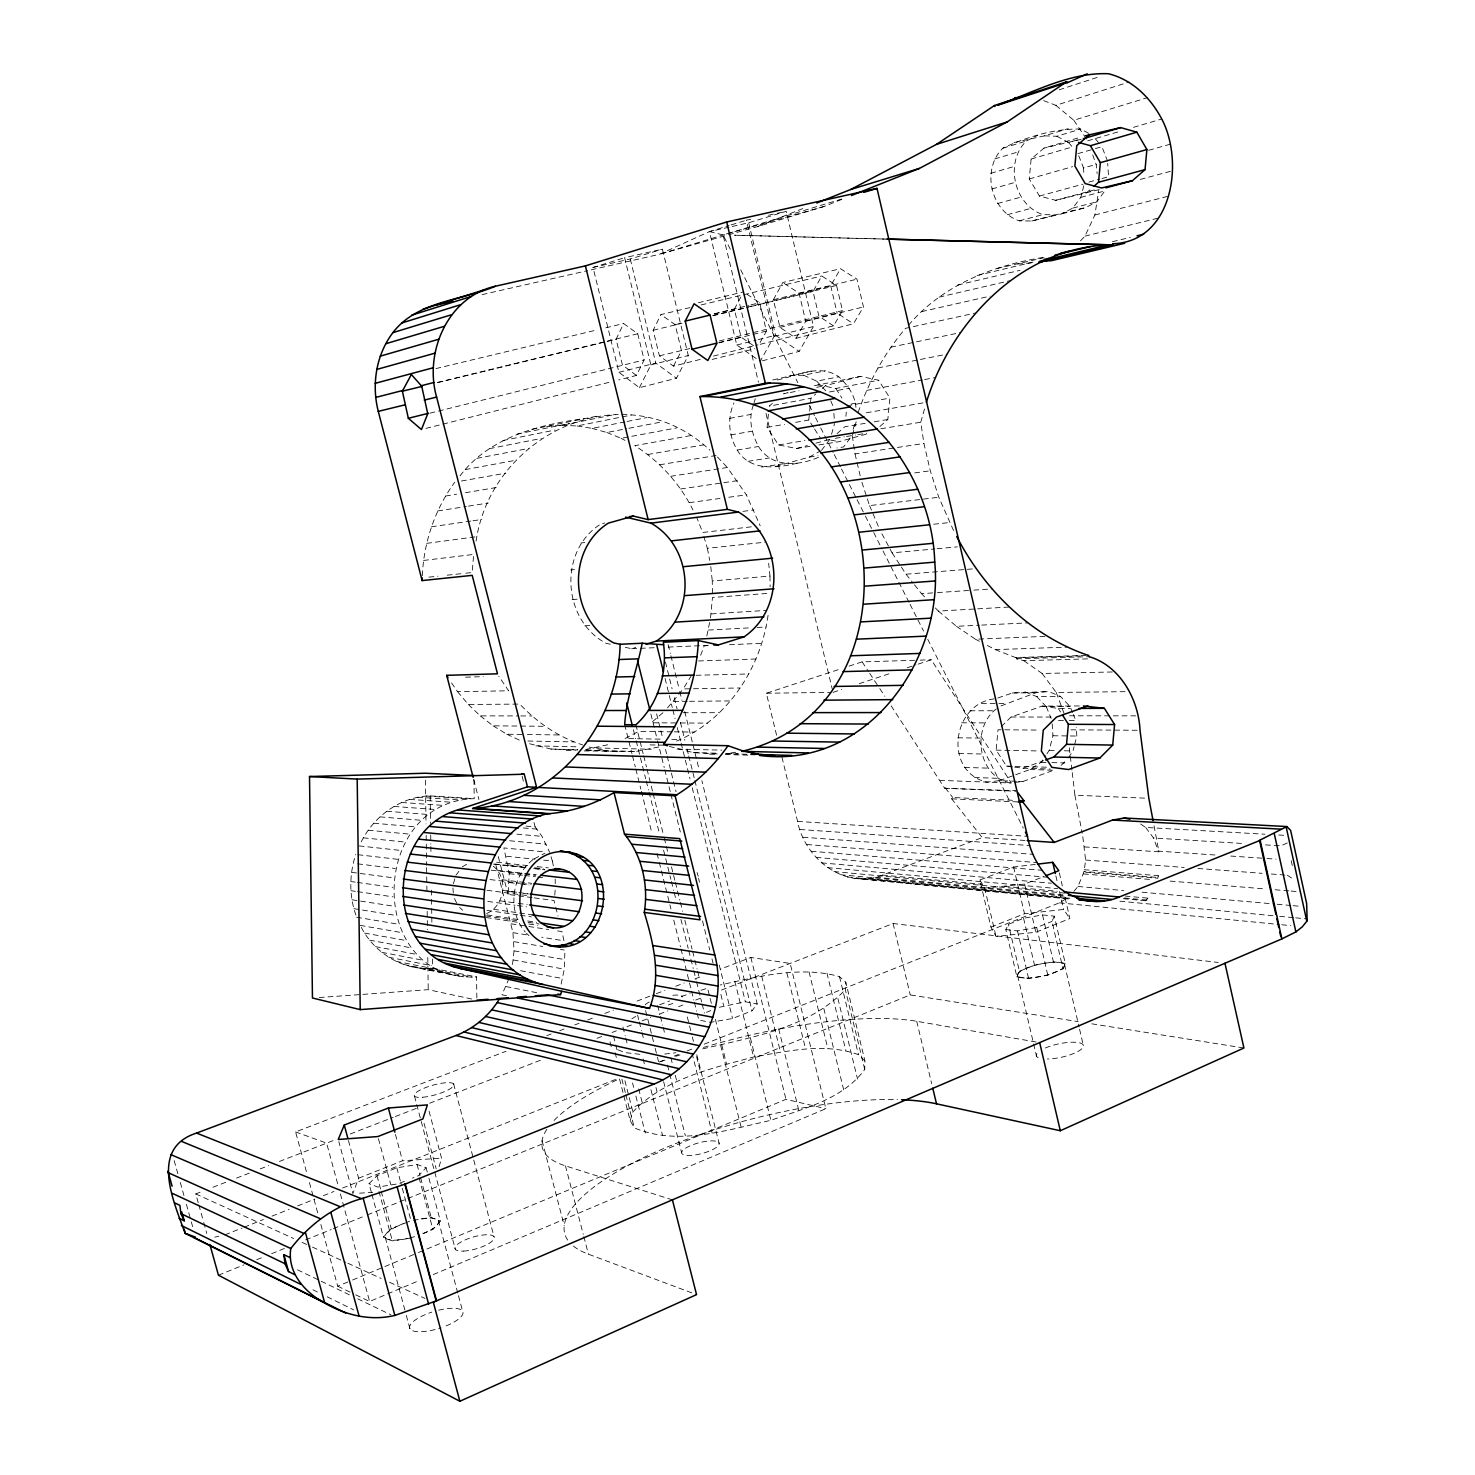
<?xml version="1.0" encoding="UTF-8"?>
<svg xmlns="http://www.w3.org/2000/svg" width="1475" height="1475" viewBox="0 0 1475 1475"><rect width="100%" height="100%" fill="white"/><g stroke="black" fill="none" stroke-linecap="round" stroke-linejoin="round"><path stroke-width="0.75" stroke-dasharray="5 3.75" d="M1073.929 891.342L1077.985 886.475L1084.107 871.485L1085.618 860.036L1082.65 835.532M1084.107 869.715L1158.244 875.671L1158.225 877.496L1084.107 871.485M619.537 1079.055L630.175 1120.687L634.342 1127.877C677.67 1146.352 727.138 1129.979 770.89 1120.318C803.857 1108.389 843.11 1099.244 864.737 1069.393L864.977 1061.097L845.802 982.203L839.478 976.597C800.298 965.627 758.814 976.45 720.15 985.005M864.737 1069.393L845.341 989.67L845.802 982.203M710.508 617.951L712.48 597.486L770.208 593.208M532.162 897.611L508.082 894.422L509.225 873.679L503.878 847.904L542.837 851.739M512.507 964.521L514.056 950.84L512.95 932.642L495.582 863.889M554.747 895.141L555.319 888.245M561.127 984.083L564.28 969.149L564.925 950.158L560.482 949.421M355.917 915.09C348.985 895.638 349.28 873.956 355.77 854.449M476.849 998.003L476.573 976.911C365.911 982.387 368.068 801.497 474.212 798.676L473.973 779.703M422.292 575.674C423.804 542.247 434.941 509.244 454.761 482.196M1099.262 189.611L1055.639 200.323L1039.451 196.064L1029.255 178.954L1031.136 159.042L1043.968 148.108L1081.046 137.064M1012.643 766.889L1006.485 766.078L996.123 750.111L998.022 729.738L1038.75 730.088M845.894 416.3L846.3 412.115M879.893 426.496L887.821 419.508L889.904 398.084L878.621 380.237L860.46 376.383L813.647 385.878M813.426 427.252L808.779 420.043L810.937 398.25L815.822 394.028M810.015 446.335L796.703 448.474L778.505 444.952L767.074 427.4L768.77 410.4M1158.244 875.671L1157.857 878.252L1083.719 872.204M1080.493 240.849L1084.973 236.129L1094.856 215L1098.746 190.533M676.546 741.114C727.415 719.837 760.953 668.064 768.198 614.411M706.838 635.965L710.157 619.961M476.075 541.122C491.876 432.986 626.064 371.239 709.918 450.188M1087.554 658.883L1023.834 660.689L1016.57 658.827L1016.754 657.85L1080.345 655.951M1068.361 757.8L1072.989 750.941L1074.095 746.682M1074.63 744.562L1076.824 736.043L1076.234 727.157M1046.844 753.872L1049.149 750.48L1052.947 735.767L1052.081 722.584M1010.062 783.004C976.395 776.219 970.9 723.912 999.036 707.133M1088.568 133.285L1080.696 129.044C1054.017 128.528 1026.95 136.898 1002.908 148.145C981.096 169.146 990.463 211.349 1019.299 220.844L1031.799 220.992L1061.908 213.801L1072.841 208.086L1080.769 197.373L1084.512 183.287M1016.459 781.289L999.368 780.681L986.664 782.137C942.765 771.443 951.947 702.34 995.828 698.689M1080.769 197.373L1104.793 190.957L1096.828 201.798L1085.803 207.569L1055.492 214.815L1042.899 214.631C1013.804 204.914 1004.42 162.287 1026.379 141.01L1037.699 135.331M856.164 421.832L852.532 434.959L843.589 446.943L836.952 447.976M831.568 434.258L834.573 423.454M439.126 1166.707L441.541 1158.133L428.561 1109.329M953.551 530.539L938.801 497.259L930.283 470.783L923.922 443.459L920.769 422.219L925.12 406.75M818.459 457.287C798.307 466.248 771.517 467.778 758.537 446.501C751.642 433.871 747.991 418.439 753.559 404.648M754.112 402.693L755.218 398.785M797.182 463.242C776.366 468.11 750.167 471.428 737.168 450.041C728.687 435.752 727.212 418.255 733.886 402.952M853.177 429.262L854.984 422.883M486.639 913.523C504.598 906.019 508.857 878.16 493.277 866.212M453.397 883.728L455.849 875.357L459.721 870.25M630.175 1120.687L632.886 1111.929C664.027 1078.907 711.356 1068.49 753.633 1056.985C787.816 1051.085 824.765 1042.419 858.487 1054.699L864.977 1061.097M348.45 1140.544L358.628 1178.212L352.894 1193.57L338.826 1141.632M700.662 655.287L704.202 645.81L708.793 645.608M610.373 644.225L606.096 643.321C562.178 620.016 558.214 551.06 600.565 524.141L604.75 522.98M506.478 995.736L501.961 994.795L509.262 977.943M858.173 412.373C868.72 381.785 884.558 353.041 905.521 328.335L975.62 312.995M1063.014 968.891L1065.245 963.359L1054.293 916.159L1042.512 914.924L1023.595 918.28L1008.439 924.327L1005.821 929.563L1016.902 976.819L1028.61 978.478L1047.803 975.178L1063.014 968.891L1051.988 921.377L1054.293 916.159M1016.902 976.819L1019.446 971.287L1008.439 924.327M636.407 375.461L622.45 365.044L616.089 339.268L623.63 323.541L637.735 333.774L644.151 359.918L636.407 375.461L618.689 379.923M700.183 359.421L673.503 366.132L659.417 355.844L653.148 330.271L660.929 314.581L689.968 307.611M639.413 387.685L650.899 364.878L624.607 257.719L662.404 249.164L688.29 355.53L676.472 378.245L639.413 387.685L618.91 372.29L593.005 267.436L624.607 257.719M1123.323 898.699L1145.706 900.783L1147.863 898.146L1125.462 896.081M361.227 841.875C374.023 815.97 400.887 796.518 430.184 795.873L474.212 798.676M673.503 366.132L681.487 350.644L675.163 324.684L660.929 314.581M753.467 345.666L741.058 337.074L734.347 309.197L741.483 295.756M773.379 299.72L782.801 282.518L840.492 268.708L856.957 279.162L863.465 306.929L853.435 323.799L796.058 338.273L779.98 327.376L773.379 299.72L830.702 285.818L840.492 268.708M760.141 342.44L766.428 331.082L759.643 302.762L747.106 294.336M750.812 219.222L746.387 220.218L774.135 336.355L760.178 361.357L736.763 345.002L709.438 231.593L729 225.564M833.541 325.864L818.902 316.185L813.057 291.423L821.778 275.973L836.565 285.468L842.483 310.598L833.541 325.864L760.197 344.32M796.058 338.273L805.737 321.292L799.063 293.193L782.801 282.518M762.335 360.803L799.173 351.4L813.499 326.491L786.212 211.294L748.692 222.762L731.25 226.689M691.517 675.384L683.183 688.917L740.21 687.977M1061.152 765.359L1067.199 759.514M1015.685 774.725L1029.974 769.526L1041.092 762.335L1045.701 755.55M821.483 450.41L830.37 438.591M697.159 1013.399L698.818 1020.055L710.415 1022.341L732.559 1018.506L752.01 1010.817L757.21 1003.922L701.879 780.717M667.511 707.889L681.819 690.706M1024.977 840.455L982.258 837.579L951.652 798.823L952.721 797.514L1014.8 800.39M1145.706 900.783L1147.863 898.146M702.708 1048.854C752.084 1037.257 809.074 1027.909 845.341 989.67M459.997 475.89C489.294 437.098 539.039 424.597 584.782 418.513M422.883 1233.543L432.876 1229.412L440.361 1221.06L427.898 1174.395M410.843 1237.986L392.332 1240.862L383.445 1237.119L391.281 1228.749L403.117 1223.9M371.331 1192.243L369.027 1183.688L376.992 1175.722L396.812 1167.831L417.075 1164.513L426.127 1167.721L418.513 1175.686L412.484 1178.101M908.471 325.293C942.138 285.339 992.62 265.592 1043.046 257.443M1001.285 726.548L1011.076 716.997L1042.124 706.101L1081.101 705.935M532.807 859.778C511.217 876.482 507.271 911.292 525.247 932.016M837.062 433.595L844.862 426.754L865.198 423.325M1086.024 193.17L1092.274 187.712M891.158 705.843L944.682 788.258L1016.293 790.729M822.331 388.404L825.594 385.602L860.46 376.383M772.402 403.413L769.194 406.16L810.937 398.25M662.92 712.738L651.194 722.787L678.187 722.953M534.282 858.819L544.939 853.177M631.89 1018.801L635.688 1016.404M1000.953 705.935L1035.856 692.734L1048.504 691.517L1060.507 696.403L1070.076 706.562L1072.528 712.536M704.202 1044.171L1059.4 902.847L1067.992 897.501M462.283 866.858L469.345 862.691M775.481 466.524L809.222 457.121L819.731 451.368M729.056 227.187L709.438 231.593L659.343 254.345L589.816 270.146M1287.325 842.926L1280.908 845.857L1264.978 844.862M355.659 1294.81L369.617 1301.485L418.421 1280.872M433.281 1274.584L825.853 1108.684L790.158 963.415L750.849 957.459L720.777 968.983M320.868 1224.49L337.701 1286.2L350.46 1280.89M352.58 1280.005L416.319 1253.437M418.439 1252.552L424.818 1249.897M426.939 1249.012L785.972 1099.336L825.853 1108.684M405.072 1223.088L410.99 1220.673L400.96 1183.245M1019.446 971.287L1034.528 965.093L1053.408 961.829L1065.245 963.359M218.448 1275.211L243.965 1264.868M256.742 1259.705L263.122 1257.124M271.621 1253.676L284.38 1248.495M305.657 1239.885L331.193 1229.542M333.313 1228.675L365.228 1215.75M367.367 1214.884L405.68 1199.359M407.819 1198.493L910.241 994.924L1078.207 1021.64M404.445 1181.328L398.416 1183.743L377.821 1187.062L369.027 1183.688M1005.821 929.563L1017.492 930.909L1036.704 927.498L1051.988 921.377M1035.339 864.405L1013.602 867.005L979.861 880.003L990.942 927.074L996.012 936.478L1035.837 932.255L1069.873 918.556L1064.858 896.8M841.819 199.014L659.343 254.345L757.542 226.578L823.917 206.537L843.018 198.904M757.542 226.578L804.096 208.049M358.628 1178.212L402.509 1160.788L441.541 1158.133M990.942 927.074L1024.517 913.744L1063.641 909.448L1069.873 918.556M224.882 1234.852L242.011 1228.048M244.149 1227.2L263.398 1219.53M271.972 1216.138L289.082 1209.316M297.637 1205.923L314.765 1199.101M323.32 1195.69L334.014 1191.45M342.569 1188.039L618.615 1078.207M659.27 1062.037L663.547 1060.341M674.241 1056.082L678.518 1054.385M687.092 1050.974L693.508 1048.412M706.562 1012.274L710.821 1010.596M719.376 1007.259L745.391 1001.783L757.21 1003.922M979.861 880.003L984.618 887.932L988.25 887.803L1024.609 884.06L1043.857 876.537M198.222 1202.697L195.769 1193.902L202.204 1191.394M212.935 1187.246L225.804 1182.249M236.516 1178.101L251.543 1172.275M260.116 1168.938L268.708 1165.619M279.42 1161.452L335.194 1139.825M350.22 1133.998L393.143 1117.368M395.3 1116.538L416.761 1108.204M429.631 1103.226L541.214 1059.953M597.025 1038.308L603.459 1035.819M612.051 1032.482L616.329 1030.822M627.059 1026.655L631.355 1024.996M642.086 1020.847L650.678 1017.51M659.251 1014.173L667.843 1010.854M678.574 1006.688L682.87 1005.028M695.739 1000.032L702.174 997.542M721.496 990.057L893.094 923.516L1218.147 962.456M659.638 1004.807L669.539 1000.99M306.413 1171.593L295.59 1131.915L506.036 1051.269M546.838 1035.634L551.134 1033.993M559.726 1030.693L564.022 1029.052M574.752 1024.941L579.048 1023.3M587.64 1019.999L594.075 1017.529M604.824 1013.417L613.416 1010.135M637.034 1001.083L654.199 994.5M656.357 993.671L664.948 990.37M675.679 986.259L684.271 982.977M695.002 978.865L701.455 976.395M781.971 757.302L797.569 821.391C804.539 858.634 844.843 890.292 882.585 875.062L982.258 837.579M1014.339 782.506L1022.876 781.529L1051.638 770.983M999.368 780.681L1013.657 775.481M1014.708 767.147L1022.931 768.235L1043.526 760.75M997.874 697.97L1012.274 692.992L1048.504 691.517M833.062 692.383L841.783 689.47M859.243 683.681L891.969 672.821M907.254 667.751L915.975 664.856M918.151 664.137L931.241 659.786L1011.352 783.004L940.349 780.386M776.587 735.214L766.355 693.232L838.187 669.705M849.065 666.147L862.138 661.869L917.874 660.192M1059.105 89.828L1097.732 77.253M1043.655 100.632L1055.86 105.333L1129.242 81.973M681.413 996.399L690.134 993.671M701.031 990.241L707.576 988.176L711.466 1003.756M625.289 647.359L631.687 648.705L635.799 647.433M731.176 224.901L746.387 220.218M1055.86 105.333L1073.818 120.268L1147.587 97.59M593.005 267.436L630.267 258.992L662.404 249.164M1002.908 148.145L1026.379 141.01M1014.136 142.522L1044.484 135.848L1068.25 128.62M1044.484 135.848L1056.838 136.253L1080.696 129.044M994.685 158.968L1018.1 151.943M1056.838 136.253L1068.564 142.503L1079.46 139.277M1081.101 139.351L1043.968 148.108M1087.72 140.826L1120.392 131.201M1133.464 127.348L1161.765 118.996M1031.136 159.042L1072.417 146.91M990.794 173.312L1014.173 166.472M1077.93 153.64L1093.196 149.215M1095.39 148.588L1101.936 146.689L1107.559 161.181M991.827 188.984L1015.224 182.347M1029.255 178.954L1072.694 166.638M823.917 206.537L723.045 234.912L709.438 231.593M1083.793 172.335L1083.517 167.947L1096.626 164.26M1148.675 150.284L1170.505 144.144M796.703 448.474L807.36 445.542M815.896 443.182L830.812 439.052M818.902 444.915L838.888 441.707L869.217 433.3M997.635 203.532L1021.087 197.078M1088.882 182.089L1099.815 179.102M1101.991 178.512L1108.555 176.705L1107.688 163.393M1039.451 196.064L1083.019 184.172M1055.639 200.323L1095.04 189.74M1007.296 214.723L1030.804 208.418M1140.249 179.415L1173.012 170.657M584.192 750.922L635.836 751.457L661.925 746.368M787.908 392.663L783.612 393.788L788.037 392.922M585.649 749.484L610.982 744.082M1019.299 220.844L1042.899 214.631M1072.841 208.086L1096.828 201.798M1031.799 220.992L1055.492 214.815M1061.908 213.801L1085.803 207.569M777.251 379.978C797.164 375.941 819.787 363.274 838.796 376.789C847.535 384.754 855.021 395.245 855.924 407.34M772.753 379.942L811.582 371.036M1094.856 215L1169.048 196.046M425.888 428.414L609.82 382.154M713.513 356.065L757.984 344.873M712.112 359.458L754.868 348.672M618.91 372.29L655.767 363.071L676.472 378.245M650.899 364.878L688.29 355.53M736.763 345.002L756.159 340.153M758.316 339.6L775.555 335.286L799.173 351.4M774.135 336.355L813.499 326.491M429.981 413.184L644.151 359.918M659.417 355.844L690.429 348.413M719.228 340.983L842.483 310.598M718.786 342.624L741.058 337.074M779.98 327.376L837.136 313.142L853.435 323.799M719.081 342.882L766.428 331.082M805.737 321.292L863.465 306.929M1084.973 236.129L1158.981 217.913M714.324 313.751L748.858 305.38M751.015 304.864L759.643 302.762M799.063 293.193L856.957 279.162M714.25 314.064L734.347 309.197M437.319 382.449L637.735 333.774M675.163 324.684L681.8 323.062M712.757 315.558L836.565 285.468M438.001 382.541L604.953 341.979M607.184 341.444L616.089 339.268M653.148 330.271L682.022 323.265M713.107 315.705L748.655 307.077M750.867 306.523L813.057 291.423M698.376 302.744L743.529 291.921M435.936 368.584L596.822 329.976M605.764 327.837L623.63 323.541M701.141 304.938L821.778 275.973M997.118 268.468L1044.042 257.738M1112.445 241.697L1130.311 237.42M977.058 275.493L1033.09 262.089M957.662 285.062L1020.036 270.312M939.114 297.139L1009.988 280.692M482.159 294.613L587.585 270.663M214.815 1237.138L218.853 1236.234M921.672 311.612L989.946 296.162M768.512 215.258L775.149 213.764M777.362 213.267L783.999 211.792M890.863 347.178L960.594 332.557M531.682 429.391L600.196 415.508M789.752 375.535L803.598 375.222L825.539 370.76M517.024 434.092L569.737 423.362M546.69 426.459L561.883 425.316L615.794 414.346M502.901 440.527L555.208 430.018M561.883 425.316L577.075 425.962L631.392 415.065M877.846 367.957L918.151 359.918M920.4 359.458L947.282 354.111M803.598 375.222L816.744 381.177L838.796 376.789M489.442 448.658L541.399 438.425M577.075 425.962L592.12 428.377L624.939 421.905M627.133 421.463L646.824 417.591M790.25 392.498L799.081 390.764M816.763 387.317L825.594 385.602M592.12 428.377L606.852 432.507L626.691 428.69M628.885 428.266L661.943 421.905M817.924 384.735L835.809 388.478L878.621 380.237M476.831 458.375L528.437 448.492M829.429 392L849.36 388.202M866.655 390.433L922.428 379.96M924.659 379.554L935.814 377.452M606.852 432.507L621.122 438.296L676.564 427.953M729.498 418.402L750.793 414.438M465.233 469.603L516.508 460.126M851.204 404.039L855.647 403.228M846.908 405.846L889.904 398.084M690.558 435.623L634.766 445.653C659.583 461.196 679.957 483.708 692.937 509.944M461.417 481.016L505.741 473.18M767.074 427.4L784.626 424.302M795.615 422.366L808.779 420.043M730.66 434.959L751.973 431.216M866.304 412.816L926.355 402.325M647.654 454.521L703.759 444.86M874.251 421.795L887.821 419.508M445.561 496.043L456.605 494.18M465.418 492.705L496.301 487.543M737.168 450.041L758.537 446.501M778.505 444.952L804.981 440.601M659.657 464.791L716.076 455.517M880.815 428.764L920.769 422.219M835.311 438.315L844.308 436.858M846.558 436.489L855.555 435.033M857.805 434.664L866.802 433.189M747.991 461.325L769.452 457.951M437.762 510.958L466.303 506.478M468.497 506.128L488.262 503.03M413.24 1220.304L431.216 1217.483L440.361 1221.06M670.646 476.314L727.341 467.501L746.387 494.862L760.197 525.801M809.222 457.121L818.017 455.757M761.45 467.096L783.041 463.814M852.292 435.77L855.021 453.913L923.922 443.459M735.712 752.25L725.718 753.725L748.544 754.297M680.547 488.981L721.552 482.989M723.819 482.657L737.482 480.666M431.438 526.796L470.82 521.062M473.014 520.749L481.772 519.477M689.249 502.68L720.021 498.458M728.816 497.259L746.387 494.862M914.684 472.903L930.283 470.783M426.681 543.353L476.886 536.679M742.957 511.364L753.983 509.963M861.916 482.307L869.549 505.612L938.801 497.259M423.565 560.445L473.659 554.434L472.166 572.54L463.076 573.498M580.929 543.003L584.745 542.542M751.347 526.815L702.708 532.475L696.642 517.227M664.672 1054.035L675.827 1052.763M428.93 577.131L438.038 576.172M447.146 575.195L460.79 573.738M933.693 524.233L949.384 522.574M703.87 536.439L707.355 548.294L764.953 542.21M570.714 569.977L574.513 569.59M890.052 549.05L892.08 552.867L934.873 548.94M937.123 548.718L957.386 546.856M1017.639 264.062L1031.873 262.827M712.425 593.356L712.259 580.966L769.987 576.08L768.659 563.284M572.097 599.606L577.794 599.145M901.372 567.082L906.037 574.199L976.173 568.631M319.264 997.524L428.211 989.67L472.461 999.165M914.482 584.819L921.525 593.669L935.168 592.747M937.436 592.581L971.564 590.277M973.832 590.129L992.03 588.894M361.283 927.314C374.466 953.127 403.265 970.753 432.47 968.227L476.573 976.911M711.19 613.913L766.687 610.373M584.782 625.824L590.516 625.474M359.513 1193.164L372.714 1192.372M935.316 607.921L938.395 611.092L1009.306 607.036M708.424 630.065L748.323 627.926M757.191 627.465L766.06 626.986M938.395 611.092L956.445 626.303L979.455 625.197M981.742 625.087L1027.762 622.874M631.687 648.705L654.513 647.709M668.212 647.101L709.309 645.294M729.517 644.704L761.745 643.303M956.445 626.303L975.454 639.21L1047.213 636.278M987.31 645.46L995.219 649.627L1067.421 647.119M698.542 660.966L755.956 659.012M920.105 660.118L931.241 659.786M995.219 649.627L1015.537 657.537L1085.913 655.416M1016.57 658.827L1089.232 656.688M465.658 677.172L483.321 676.675M669.373 746.424L693.232 752.6L717.606 753.946M696.089 675.273L748.747 673.964M529.543 743.732L550.968 749.06L581.371 750.093M1023.834 660.689L1042.106 673.467L1115.321 671.918M451.553 682.907L457.545 691.664L508.635 690.798L498.79 676.251M766.355 693.232L830.757 692.402M1012.274 692.992L1035.856 692.734M1042.106 673.467L1056.229 692.457L1127.453 691.646M1024.83 691.812L1036.741 696.606L1060.507 696.403M673.633 701.418L687.258 701.307M689.526 701.289L730.42 700.938M457.545 691.664L468.331 704.46L519.735 704.091C537.103 722.326 558.453 737.279 582.625 744.875M981.428 703.649L1004.788 703.52M1036.741 696.606L1046.254 706.654L1070.076 706.562M1042.124 706.101L1058.312 708.461L1069.836 708.424M969.997 710.803L993.265 710.747M683.275 712.72L719.468 712.702M1069.541 715.781L1110.988 715.836M1113.293 715.836L1136.322 715.854M468.331 704.46L480.242 715.873L518.481 715.928M520.73 715.947L531.977 715.965M1011.076 716.997L1051.952 717.071M1058.442 720.427L1067.126 720.445M1069.283 720.464L1075.791 720.482L1073.339 714.508M961.645 722.787L984.857 722.897M680.436 722.953L707.428 723.119M1070.905 729.83L1140.876 730.291M480.242 715.873L493.111 725.829L545.197 726.29M1052.947 735.767L1068.14 735.933M1070.315 735.97L1076.824 736.043M672.084 731.821L638.528 731.434L625.087 738.551L662.883 739.178M674.333 731.84L694.467 732.079M957.681 737.795L980.875 738.09M493.111 725.829L506.773 734.2L525.026 734.458M527.312 734.495L559.246 734.974M671.77 739.325L680.676 739.473M1049.149 750.48L1055.657 750.609M1064.323 750.775L1072.989 750.941M527.976 741.022L573.941 741.925M996.123 750.111L1039.082 750.959M650.088 744.893L666.202 745.225M958.732 753.485L981.926 754.002M535.867 745.852L578.034 746.829M677.099 749.097L721.828 750.13M596.342 747.954L651.194 749.245M884.041 239.042L734.55 235.207L885.774 239.098M550.968 749.06L577.794 749.724M586.737 749.945L620.237 751.863M693.232 752.6L718.012 753.227M727.009 753.448L738.274 753.725M585.907 750.203L635.836 751.457M1041.092 762.335L1049.739 762.557M1051.915 762.612L1064.876 762.944M566.179 750.462L575.195 750.701M709.512 754.149L716.297 754.333M725.368 754.555L748.046 755.145M1006.485 766.078L1049.592 767.277M1022.931 768.235L1050.292 769.028M964.65 767.442L987.881 768.125M1029.974 769.526L1053.685 770.227M974.459 777.509L997.782 778.321M1018.598 781.381L1022.876 781.529M944.682 788.258L1015.759 791.19M1072.233 772.605L1074.925 795.209L1148.841 798.307M951.652 798.823L1018.303 801.957M1140.618 824.009L1145.669 827.457L1264.96 834.223M1278.714 834.997L1285.61 835.403M1145.669 827.457L1153.524 837.984L1242.245 843.46M426.035 796.021L469.953 798.823M797.569 821.391L1027.485 836.325M417.775 797.237L461.472 800.095M409.626 799.395L453.12 802.326M1214.939 854.984L1158.391 851.13L1153.524 837.984M1230.777 856.053L1264.72 858.376M1266.988 858.524L1276.041 859.132M1084.328 846.908L1158.944 851.812L1153.893 825.06M799.948 829.485L1030.048 845.544M401.679 802.474L444.989 805.516M394.046 806.438L437.153 809.628M803.027 837.228L1033.385 854.338M1085.618 860.036L1184.185 867.447M1197.94 868.48L1262.139 873.311M1271.303 874.011L1285.057 875.044M386.8 811.25L429.723 814.606M806.788 844.511L1037.46 862.617M526.022 826.129L535.13 826.867L542.007 836.362L549.714 852.421M811.176 851.259L1042.198 870.287M1083.461 873.938L1151.92 879.598M1170.173 881.091L1266.011 889.001M1275.138 889.757L1288.837 890.882M1291.104 891.066L1300.231 891.822M523.367 827.973L537.029 829.116M380.034 816.855L422.79 820.413M816.136 857.399L1047.563 877.256M516.895 834.168L542.007 836.362M821.612 862.875L1051.214 883.248M373.802 823.197L416.411 826.977M1077.985 886.475L1123.766 890.568M1142.093 892.209L1274.879 904.046M1277.166 904.249L1290.902 905.484M1293.188 905.687L1300.065 906.295M827.53 867.613L1057.63 888.614M882.585 875.062L982.313 884.299M1004.622 886.364L1057.372 891.25M509.631 840.768L546.248 844.161M1124.503 897.98L1146.905 900.063M833.854 871.559L1066.738 893.278M875.689 877.201L984.231 887.434M988.25 887.803L1063.788 894.919M840.492 874.693L1064.747 895.933M1119.912 901.207L1277.405 916.122M1279.692 916.344L1293.391 917.634M1295.677 917.856L1307.09 918.925M368.215 830.204L410.658 834.242M868.646 878.473L1067.66 897.445M847.369 876.961L1069.854 898.257M861.511 878.86L1069.191 898.791M854.394 878.362L1068.416 898.92M1059.4 902.847L1279.415 924.53M1281.701 924.751L1290.865 925.655M363.311 837.818L405.625 842.114M506.478 856.256L534.89 859.224M543.63 860.128L552.369 861.05L554.213 869.955M359.144 845.913L401.348 850.503M496.669 862.193L528.142 865.641M537.121 866.636L548.368 867.872M508.267 864.885L525.764 866.821M534.522 867.779L543.261 868.757M494.807 864.018L526.428 867.521M535.462 868.535L544.496 869.531M493.461 864.129L524.768 867.613M533.71 868.609L544.883 869.844M497.739 870.287L522.685 873.163M524.953 873.421L536.292 874.73M358.001 854.707L397.9 859.335M491.212 870.213L522.371 873.827M524.584 874.085L535.72 875.376M509.225 873.679L522.353 875.21M524.547 875.468L535.48 876.758M537.674 877.017L544.238 877.772M639.837 1054.312L624.773 1052.56L615.776 1048.928M502.182 879.727L531.737 883.341M490.087 879.561L519.753 883.212M522.039 883.488L531.166 884.613M357.669 863.834L395.3 868.48M509.336 882.566L518.094 883.654M520.288 883.912L529.046 885M502.975 890.457L516.619 892.228M518.887 892.522L527.976 893.703M508.617 891.453L515.181 892.301M523.938 893.444L528.308 894.016M351.585 872.352L393.604 877.846M486.971 890.292L527.976 895.675M534.337 897.888L554.028 900.506L555.172 904.949M499.97 900.819L515.863 903.013M518.131 903.327L527.22 904.581M350.81 881.515L355.235 882.124M357.448 882.437L392.811 887.342M487.783 901.409L515.125 905.226M517.412 905.539L526.538 906.812M493.627 909.282L532.088 914.85M486.971 910.37L518.057 914.924M520.269 915.237L531.369 916.86M350.939 890.697L355.346 891.342M357.558 891.656L392.94 896.837M487.137 914.906L518.684 919.626M527.681 920.972L536.697 922.317M485.717 915.92L519.163 920.953M528.087 922.281L539.223 923.958M486.271 917.542L519.882 922.631M528.843 923.995L537.803 925.36M511.106 923.793L526.612 926.171M528.824 926.503L548.737 929.563M557.587 930.928L562.012 931.592L563.911 940.773L541.749 937.233M351.953 899.768L393.973 906.24M1091.832 1023.816L1243.923 1048.006M512.95 932.642L528.456 935.113M353.852 908.655L395.927 915.422M513.945 941.677L542.745 946.471M356.6 917.229L398.766 924.29M514.056 950.84L565.036 959.635M703.446 1047.453A212.584 58.097 -14.2 0 1 916.712 1021.29L1039.672 1042.604M360.195 925.397L402.435 932.735M364.565 933.085L406.934 940.681M513.318 959.985L564.28 969.149M369.672 940.183L412.17 948.019M520.564 970.716L562.639 978.552M375.443 946.618L418.089 954.675M381.822 952.334L424.634 960.575M388.736 957.238L431.733 965.646M830.683 440.085L838.888 441.707M396.093 961.313L439.273 969.849M428.322 968.503L472.313 977.224M403.837 964.503L447.202 973.131M420.025 968.116L463.814 976.837M411.838 966.789L455.425 975.473M506.017 986.554L537.619 992.878M589.133 747.069L604.621 750.388M1015.537 657.537L1016.754 657.85M546.893 1129.278A212.584 58.097 -14.2 0 0 565.478 1165.877L672.416 1199.857M295.59 1131.915L326.62 1143.162L338.015 1185.107M573.406 1246.08A211.662 64.642 -14.3 0 0 588.414 1254.193L696.55 1294.626M195.769 1193.902L293.709 1238.557M302.043 1242.356L310.377 1246.154M312.46 1247.112L345.795 1262.305M347.879 1263.264L381.214 1278.475M389.548 1282.273L424.984 1298.424M506.773 734.2L521.081 740.892M337.701 1286.2L353.668 1293.852M297.544 1269.846L349.428 1294.847M357.724 1298.83L390.949 1314.833M312.903 1289.777L319.024 1292.782M327.192 1296.802L353.723 1309.874M975.454 639.21L979.4 641.293M621.122 438.296L625.013 440.398M1287.343 875.21L1293.944 879.561M459.61 907.494L462.634 910.204M526.483 933.233L528.972 935.648M921.525 593.669L924.585 596.84M717.477 457.01L727.341 467.501M816.744 381.177L825.723 390.82M1068.564 142.503L1072.583 147.279M1095.206 138.632L1099.244 143.462M906.037 574.199L913.062 583.049M945.198 787.816L952.721 797.514M1073.818 120.268L1086.467 138.963M862.138 661.869L868.443 671.438M869.697 673.337L878.528 686.723M879.801 688.641L884.853 696.274M892.08 552.867L900.211 565.312M814.587 429.059L820.413 438.075M835.809 388.478L841.967 398.121M1058.312 708.461L1060.562 711.983M881.903 533.766L889.038 547.133M730.328 249.293L723.045 234.912L758.463 382.191M740.708 269.814L797.864 382.707M809.277 405.293L814.477 415.544M815.528 417.609L819.676 425.814M820.708 427.861L833.191 452.493M834.223 454.54L840.455 466.856M841.487 468.921L856.035 497.647M857.086 499.712L864.35 514.074M865.401 516.121L872.665 530.484M873.698 532.549L882.013 548.958M883.064 551.023L909.024 602.335M910.075 604.381L923.571 631.06M927.738 639.283L1023.318 828.12M454.484 898.533L458.117 906.148M869.549 505.612L879.874 529.931M830.794 400.905L833.467 407.248M1046.254 706.654L1051.122 718.436M1078.723 155.686L1083.517 167.947M1056.229 692.457L1064.932 715.781M1092.717 154.93L1096.294 165.016L1097.105 173.515M551.042 856.735L552.369 861.05M697.085 872.481L698.228 876.279M198.83 1204.891L203.126 1220.268M203.734 1222.462L206.795 1233.45M174.179 1160.604L177.848 1173.713M180.282 1182.471L183.951 1195.58M186.403 1204.338L190.681 1219.641M191.289 1221.835L193.114 1228.38M309.437 1182.6L318.452 1215.677M385.344 1237.672L405.717 1313.137M406.307 1315.368L409.902 1328.68A27.841 8.85 -17 0 0 440.97 1327.795M371.903 1194.381L383.445 1237.119M340.412 1193.939L369.617 1301.485M396.812 1167.831L400.37 1181.032M378.448 1138.718L390.783 1184.609M376.992 1175.722L380.568 1188.979M381.158 1191.192L391.281 1228.749M378.983 1191.376L392.332 1240.862M424.044 1123.286L436.158 1168.808M414.475 1096.072L455.277 1249.196M426.127 1167.721L427.308 1172.164M438.407 1220.526L457.877 1293.483M458.467 1295.695L462.597 1311.183M417.075 1164.513L420.025 1175.557M420.615 1177.769L431.216 1217.483M419.084 1177.824L432.876 1229.412M395.447 1134.404L402.509 1160.788M453.636 1083.904L493.978 1236.566M473.733 779.593L478.914 799.561M565.478 1165.877L583.252 1234.317M583.823 1236.529L588.414 1254.193M542.081 1140.636L564.224 1225.67M498.273 856.569L508.082 894.422M615.093 1052.634L616.79 1059.271M621.897 1079.184L625.289 1092.459M625.842 1094.671L634.342 1127.877M610.005 1041.829L611.701 1048.393M522.132 776.293L523.828 782.875M533.987 822.478L535.13 826.867M555.743 907.162L558.029 916.049M637.587 1015.206L638.712 1019.594M639.265 1021.788L641.496 1030.546M642.049 1032.74L643.708 1039.303M655.969 1087.518L657.076 1091.906M643.1 1058.958L644.778 1065.54M650.918 1089.656L662.625 1135.732M622.929 1027.024L625.179 1035.856M625.75 1038.068L627.428 1044.687M638.693 1088.882L642.086 1102.138M632.554 1083L633.66 1087.352M635.872 1096.054L645.312 1133.003M613.508 1036.095L615.222 1042.788M615.794 1045.019L617.49 1051.712M624.902 1080.696L632.886 1111.929M657.666 1005.563L659.86 1014.284M660.413 1016.459L662.607 1025.162M663.16 1027.338L664.819 1033.864M670.867 1057.815L672.526 1064.342M675.273 1075.238L676.933 1081.765M667.474 1065.079L669.152 1071.717M669.705 1073.929L685.359 1135.768M645.608 1010.633L649.553 1026.157M650.125 1028.388L654.623 1046.144M655.177 1048.356L656.873 1055.012M657.426 1057.243L658.551 1061.668M663.621 1081.654L681.634 1152.676M720.685 1045.48L741.298 1127.84M635.891 724.76L643.118 753.633M643.672 755.864L646.456 766.963M647.009 769.176L652.577 791.393M653.13 793.605L663.695 835.79M664.248 838.021L667.585 851.352M671.475 866.894L674.812 880.206M675.384 882.437L679.828 900.192M680.381 902.423L682.612 911.31M684.824 920.179L692.07 949.052M692.623 951.283L694.283 957.939M694.836 960.151L697.067 969.038M697.62 971.269L699.297 977.925M633.383 729.719L635.633 738.643M636.186 740.874L645.7 778.8M646.253 781.031L648.484 789.973M649.055 792.204L659.122 832.361M663.584 850.208L670.867 879.229M671.42 881.46L673.651 890.384M674.222 892.615L675.9 899.308M680.934 919.386L688.198 948.388M688.751 950.638L693.232 968.485M693.785 970.716L696.034 979.64M696.587 981.871L701.621 1001.949M702.174 1004.18L704.423 1013.104M624.681 724.686L631.927 753.559M632.48 755.772L635.283 766.871M635.836 769.102L640.851 789.088M641.404 791.301L652.005 833.504M657.02 853.49L658.698 860.146M659.251 862.377L670.959 909.006M673.743 920.123L680.436 946.766M680.989 948.997L691.019 988.969M691.572 991.182L693.803 1000.068M694.375 1002.281L696.606 1011.168M687.313 1016.994L688.991 1023.668M689.562 1025.881L691.793 1034.768M692.347 1036.999L693.471 1041.424M696.827 1054.754L719.173 1143.586A19.341 5.568 -14.7 0 1 691.314 1155.368A19.341 5.568 -14.7 0 1 690.742 1145.559A19.341 5.568 -14.7 0 1 719.173 1143.586M696.569 1056.635L700.496 1072.251M692.033 1053.168L712.148 1133.095M750.406 1037.957L770.89 1120.318M734.808 981.299L753.633 1056.985M656.615 713.863L662.717 738.311M665.502 749.429L666.608 753.891M667.161 756.103L676.029 791.688M719.265 965.129L732.559 1018.506M650.899 714.14L657.002 738.606M657.555 740.837L664.229 767.535M664.783 769.747L670.332 792.001M670.885 794.232L680.325 832.047M702.543 921.045L709.752 949.974M711.983 958.861L713.089 963.322M720.869 994.463L723.635 1005.581M715.375 1019.336L726.511 1063.844M778.671 1028.868L798.971 1111.025M761.708 976.118L780.459 1051.988M750.849 957.459L785.972 1099.336M668.138 644.557L670.351 653.48M670.904 655.711L679.201 689.194M679.754 691.425L681.966 700.367M684.732 711.522L692.476 742.773M693.029 745.004L699.113 769.544M665.428 661.998L672.102 688.843M674.315 697.786L677.099 708.959M680.418 722.381L684.861 740.266M687.073 749.208L688.198 753.688M688.751 755.919L694.301 778.284M694.854 780.515L752.01 1010.817M665.078 678.518L672.268 707.502M672.821 709.733L675.052 718.638M677.265 727.562L680.583 740.948M681.137 743.179L690.005 778.837M692.217 787.761L745.391 1001.783M630.267 258.992L655.767 363.071M786.894 972.928L805.645 1049.131M839.478 976.597L858.487 1054.699M837.929 998.63L857.547 1079.11M826.94 973.113L845.82 1050.477M823.806 1008.55L843.663 1089.748M809.056 971.878L827.844 1048.614M893.094 923.516L910.241 994.924M916.712 1021.29L931.702 1083.756M765.986 413.442L832.527 690.153M748.692 222.762L775.555 335.286M855.021 453.913L856.569 460.477M857.086 462.671L860.183 475.798M1017.658 975.768L1036.501 1056.192M984.618 887.932L996.012 936.478M830.702 285.818L837.136 313.142M1036.704 927.498L1047.803 975.178M1024.609 884.06L1035.837 932.255M1013.602 867.005L1024.517 913.744M1023.595 918.28L1034.528 965.093M1017.492 930.909L1028.61 978.478M1059.327 872.868L1062.332 885.922M1055.842 875.781L1057.409 882.511M1059.474 891.49L1063.641 909.448M1064.544 964.41L1079.073 1027.006M1079.589 1029.237L1083.203 1044.89M1042.512 914.924L1053.408 961.829M1291.215 860.681L1292.69 867.337M698.634 878.252L699.408 882.179M707.355 548.294L709.752 560.463M1074.925 795.209L1082.226 833.301M1069.283 747.751L1071.975 770.356M710.766 566.566L712.259 580.966M452.936 887.987L453.581 896.634M833.873 413.332L834.297 419.398M769.987 576.08L770.116 586.773M555.19 879.063L555.245 883.654M430.184 795.873L430.553 823.456M430.718 834.942L430.829 844.142M430.866 846.429L430.958 853.324M431.438 890.089L431.53 896.984M431.567 899.289L431.659 906.185M431.677 908.471L431.862 922.262M432.359 959.027L432.47 968.227M425.445 780.146L426.017 823.898M426.183 835.403L426.57 865.327M426.607 867.632L426.699 874.546M426.717 876.851L426.81 883.765M426.847 886.051L426.939 892.965M427.178 911.384L427.271 918.298M427.308 920.603L427.418 929.803M427.787 957.441L428.211 989.67M672.84 1003.387A19.488 4.536 -14.5 0 1 668.249 1004.973M645.183 1004.807A19.488 4.536 -14.5 0 1 650.143 1001.525M672.84 995.275A19.488 4.536 -14.5 0 1 682.298 997.008M567.764 1240.106A211.662 64.642 -14.3 0 1 663.031 1148.804A211.662 64.642 -14.3 0 1 897.464 1099.612M438.647 1310.187A27.841 8.85 -17 0 1 462.966 1312.049A27.841 8.85 -17 0 1 442.703 1327.205M409.939 1328.754A27.841 8.85 -17 0 1 431.751 1312.16M1045.351 1048.006A24.098 6.822 -12.3 0 1 1076.676 1042.364A24.098 6.822 -12.3 0 1 1078.299 1051.288A24.098 6.822 -12.3 0 1 1047.342 1058.995M1038.123 1057.63A24.098 6.822 -12.3 0 1 1038.031 1052.32M421.297 1218.848A27.951 7.965 -16.6 0 1 438.794 1221.558A27.951 7.965 -16.6 0 1 423.159 1233.635M414.623 1236.658A27.951 7.965 -16.6 0 1 409.294 1238.115M407.542 1238.521A27.951 7.965 -16.6 0 1 385.03 1236.474A27.951 7.965 -16.6 0 1 407.579 1222.167M554.065 1120.465A212.584 58.097 -14.2 0 1 619.297 1078.815M660.8 1061.631A212.584 58.097 -14.2 0 1 664.985 1060.101M675.624 1056.358A212.584 58.097 -14.2 0 1 679.92 1054.902M463.685 1251.077A20.447 6.066 -16.3 0 0 494.309 1238.133A20.447 6.066 -16.3 0 0 465.971 1239.572A20.447 6.066 -16.3 0 0 463.685 1251.077M422.772 1097.253A20.613 4.96 -15.8 0 0 453.894 1085.176A20.613 4.96 -15.8 0 0 425.574 1087.628A20.613 4.96 -15.8 0 0 422.772 1097.253M1027.006 978.072A24.208 6.14 -12.4 0 0 1064.637 966.033A24.208 6.14 -12.4 0 0 1031.744 966.309A24.208 6.14 -12.4 0 0 1027.006 978.072"/><path stroke-width="1.5" d="M629.493 516.6L633.383 516.084L648.152 519.606L727.378 509.373L738.44 512.065C782.635 537.693 786.599 607.663 744.101 636.85L718.436 644.907L698.376 640.592L663.289 642.233C667.862 671.789 658.458 704.478 635.891 724.76L624.681 724.686C626.488 696.808 636.776 670.59 642.197 643.229L663.584 644.759M405.238 1184.093L436.545 1300.839L394.858 1315.423C369.856 1321.434 344.117 1314.852 322.49 1301.78C303.573 1290.902 287.238 1271.671 290.778 1248.514C309.16 1224.858 333.866 1205.997 363.163 1198.198L405.238 1184.093L654.089 1084.033C702.93 1064.083 727.636 1004.936 714.822 955.044L675.126 795.818L614.006 792.554C593.724 804.576 570.733 812.135 547.188 813.813L472.59 808.503L536.605 787.3L436.618 397.088C423.86 352.525 447.699 296.844 495.36 286.242L585.409 265.887L726.677 221.988L877.017 188.394L1027.485 836.325C1034.344 876.998 1077.432 914.813 1119.285 897.003L1260.166 840.363L1281.886 938.893L433.318 1302.222L459.887 1401.25L696.55 1294.626L672.416 1199.857M759.385 755.44C866.286 769.71 944.037 660.782 934.744 562.122C932.145 472.793 860.718 378.817 765.359 383.26L699.943 396.591L727.378 509.373M808.337 752.932L741.704 751.365C927.388 707.797 892.836 393.051 699.943 396.591M667.438 745.76L663.566 744.414C684.935 714.158 696.716 677.523 698.376 640.592M472.59 808.503C555.485 803.617 618.541 724.631 620.108 644.28L613.821 642.953C569.719 619.482 565.755 550.23 608.272 523.146L633.383 516.084M536.605 787.3L527.478 786.82L457.637 809.922C385.602 831.199 383.979 951.688 459.721 968.374L561.754 991.274L649.498 1008.421C661.685 977.188 653.572 943.189 644.262 912.435C648.705 885.166 642.086 855.703 624.497 834.131L614.006 792.554M649.498 1008.421L542.984 984.47C460.366 965.369 466.819 831.826 547.188 813.813M1105.881 187.841L1132.376 180.743L1145.043 169.625L1146.886 149.547L1136.838 132.178L1120.705 127.606L1085.397 135.774M1087.978 705.917L1056.506 717.071L1043.286 730.125L1041.35 750.996L1051.859 767.35L1068.545 769.544L1099.834 758.039L1112.722 745.078L1114.584 724.538L1104.388 708.332L1083.388 705.935M1093.842 186.348L1098.525 182.273L1100.35 162.656L1090.431 145.712L1078.483 142.393M1045.591 759.994L1053.832 757.007L1066.536 744.34L1068.379 724.28L1062.793 715.504M554.95 945.807C605.543 945.752 614.891 861.547 564.741 851.683C627.078 856.403 608.935 961.626 548.331 945.272L560.463 946.71M473.162 777.362L446.704 675.329L497.481 673.817L472.203 575.361L422.145 580.578L378.282 411.377C371.46 384.643 376.07 354.83 392.903 332.631C417.112 300.863 461.435 300.734 495.36 286.242M1281.886 938.893L1295.88 931.923L1302.333 926.798L1306.813 921.211L1307.09 918.925L1306.647 903.53L1290.643 830.443L1286.845 826.553L1124.134 817.998L1112.519 820.063L1054.201 842.428L1027.208 840.603M322.49 1301.78L185.131 1233.321C173.7 1201.535 149.067 1148.14 196.581 1133.077L455.996 1035.505C474.083 1028.554 489.608 1015.298 499.564 998.704M1112.888 243.781L1112.961 244.887L1038.695 262.273L1112.685 244.905L1112.888 243.781C1172.422 241.716 1184.517 162.416 1161.765 118.996C1150.463 97.719 1132.394 79.668 1108.463 73.75C1069.578 72.091 1033.459 92.501 997.487 105.112M1153.044 820.598L1148.841 798.307L1140.028 730.402C1138.626 699.537 1120.133 665.815 1089.232 656.688L1088.181 655.361C1030.417 635.78 984.507 589.871 956.685 536.494M546.783 926.724C586.81 937.787 596.822 869.052 555.098 868.609M646.087 644.243L656.393 641.072C697.269 613.803 693.453 546.93 650.954 523.146L625.603 517.117M473.918 775.481L425.353 773.232L309.51 776.532L312.46 998.003L360.232 1009.619L560.5 994.611L561.754 991.274M926.355 402.325C951.559 320.61 1023.042 245.495 1112.961 244.887M344.265 1125.038L338.236 1139.474L377.858 1136.543L422.883 1118.953L427.381 1104.886L388.367 1108.038L344.265 1125.038L347.86 1138.331M402.38 391.188L411.359 374.484L421.721 386.229L427.75 413.738L421.444 429.538L408.335 418.292L402.38 391.188L422.422 386.321M685.23 321.108L694.08 303.758L710.01 314.802L716.924 343.417L707.834 360.527L692.07 349.262L685.23 321.108L709.788 315.152M675.126 795.818C696.071 783.151 714.047 765.802 728.023 745.705L741.962 750.591L758.537 754.241L775.26 755.845M1275.838 914.205L1259.539 840.326L1286.845 826.553M1018.303 801.957L1022.912 802.179L1024 800.814L1017.584 792.407M1087.241 73.805L1067.052 82.895L1066.517 81.844L994.445 105.536L936.441 144.402L850.651 189.519L816.781 202.997M1089.767 134.465L1076.768 145.619L1074.869 166.011L1085.194 183.582L1101.604 187.97L1132.376 180.743M851.499 195.53L919.386 168.427L1007.204 121.927L1066.517 81.844M901.594 1099.742A211.662 64.642 -14.3 0 1 936.514 1103.816L1060.304 1130.735L1243.923 1048.006L1224.969 963.267M1045.996 875.707L1058.829 870.692L1052.744 862.322L1037.515 864.129M997.764 105.223L1067.66 82.268M936.441 144.402L1007.204 121.927M423.048 309.178L482.933 290.243M411.838 315.115L471.336 296.42M401.698 323.007L460.845 304.624M850.651 189.519L919.386 168.427M392.903 332.631L451.756 314.673M863.815 192.377L877.017 188.394M385.676 343.767L444.288 326.325M1083.295 138.687L1120.705 127.606M1090.431 145.712L1136.838 132.178M380.237 356.157L438.647 339.268M1100.35 162.656L1146.886 149.547M376.697 369.451L434.996 353.17M1098.525 182.273L1145.043 169.625M375.185 383.334L433.41 367.699M375.701 397.42L402.675 390.506M421.205 385.749L433.963 382.467M408.335 418.292L428.414 413.295M692.07 349.262L716.573 343.177M378.282 411.377L404.887 404.869M424.265 400.112L436.618 397.088M1039.598 262.273L1111.744 244.868L886.346 239.098M1060.525 253.239L1069.283 251.137M1055.049 255.083L1090.246 246.638M1137.022 235.816L1143.715 234.212M1044.3 259.416L1048.78 258.346M1106.858 245.237L1039.801 261.223L1051.325 260.706L1124.651 243.283M435.07 305.307L453.009 301.232M704.792 396.24L770.337 382.91M721.017 397.052L787.023 383.813M737.076 399.799L803.506 386.708M752.785 404.445L819.639 391.594M767.996 410.898L835.256 398.361M782.524 419.084L850.172 406.916M796.26 428.912L864.258 417.185M809.038 440.251L877.367 429.022M185.131 1233.321L195.567 1237.138M820.745 452.973L889.37 442.297M831.273 466.93L900.156 456.863M840.51 482.012L909.651 472.553M848.383 498.015L917.727 489.239M650.954 523.146L738.44 512.065M559.597 869.088C525.672 866.562 519.366 923.7 553.494 927.738M854.818 514.793L924.327 506.699M671.697 540.846L759.975 530.853M859.759 532.162L929.379 524.787M683.865 566.658L772.623 558.177M863.17 549.972L932.882 543.316M864.995 568.022L934.744 562.122M685.193 595.605L774.006 588.783M476.886 1000.124L488.114 999.276M497.112 998.612L508.34 997.764M517.319 997.1L526.317 996.418M535.296 995.754L546.543 994.906M865.235 586.147L935.003 580.984M863.871 604.178L933.62 599.717M675.421 622.118L763.866 616.808M860.939 621.897L930.614 618.172M656.393 641.072L744.101 636.85M620.108 644.28L642.197 643.229M713.882 645.11L718.436 644.907M856.459 639.173L926.023 636.131M618.892 659.528L638.325 658.827M664.783 657.85L697.122 656.652M850.467 655.785L919.884 653.425M309.51 776.532L357.19 779.095L524.252 774.209L527.478 786.82M615.849 677.025L634.822 676.564M662.091 675.882L693.951 675.071M842.999 671.604L912.232 669.89M834.149 686.465L903.161 685.34M611.185 694.08L630.12 693.84M657.334 693.471L689.12 693.029M1014.726 97.682L1018.893 97.645M823.99 700.183L892.762 699.629M1079.036 708.406L1104.388 708.332M604.953 710.526L626.267 710.489M648.447 710.434L682.667 710.36M812.614 712.628L881.091 712.572M1068.379 724.28L1114.584 724.538M800.132 723.672L868.296 724.059M597.191 726.198L674.647 726.862M786.673 733.167L854.467 733.96M1066.536 744.34L1112.722 745.078M772.347 741.003L839.773 742.128M588.009 740.929L665.114 742.367M663.566 744.414L728.023 745.705M757.302 747.106L824.341 748.47M1053.832 757.007L1099.834 758.039M751.789 754.075L758.537 754.241M750.83 754.352L755.384 754.481M759.957 754.592L791.909 755.403M888.061 239.153L1112.685 244.905M577.462 754.555L718.399 758.556M565.644 766.945L705.806 772.163M521.578 774.08L524.252 774.209M552.683 777.952L691.978 784.276M1019.391 800.593L1024 800.814M538.707 787.447L677.062 794.748M1112.519 820.063L1280.89 829.134M523.846 795.338L600.472 799.856M508.248 801.515L584.266 806.401M492.078 805.885L567.451 811.029M475.503 808.411L550.212 813.702M457.637 809.922L540.753 815.988M450.188 812.836L532.973 819.104M443.035 816.615L525.487 823.124M624.497 834.131L679.754 838.611L700.017 919.81L644.262 912.435M626.488 836.509L681.782 841.063M436.25 821.169L518.389 827.991M429.907 826.498L511.751 833.652M631.687 844.216L682.685 848.678M424.081 832.508L505.667 840.068M1064.249 891.896L1119.285 897.003M636.112 852.513L684.99 857.049M1068.361 895.362L1111.855 899.455M1076.805 898.33L1104.259 900.948M1078.336 899.676L1096.589 901.428M1079.811 900.008L1088.9 900.893M559.984 851.204L563.671 851.554C512.102 850.688 502.533 937.031 553.826 946.176M571.12 853.509L576.67 854.043M418.826 839.164L500.172 847.148M639.744 861.289L688.696 866.102M577.112 856.422L582.699 856.975M560.334 851.241L570.272 852.218M582.607 860.349L588.193 860.921M414.235 846.355L495.36 854.818M642.528 870.471L689.323 875.357M587.437 865.198L593.042 865.788M591.512 870.858L597.135 871.467M410.327 854.043L491.286 862.986M644.446 879.93L693.508 885.369M549.013 870.029L569.332 872.297M594.72 877.183L600.343 877.809M540.827 875.247L577.112 879.432M597.006 884.004L602.63 884.668M645.46 889.609L694.559 895.362M407.192 862.119L487.985 871.578M598.297 891.195L603.92 891.877M534.005 883.617L581.74 889.443M645.589 899.4L696.919 905.724M404.814 870.471L485.515 880.501M598.555 898.533L604.197 899.252M530.263 893.997L582.551 900.783M644.833 909.172L700.607 916.418M403.265 879.045L483.892 889.628M597.799 905.89L603.441 906.627M596.047 913.062L601.671 913.836M529.488 904.894L579.435 911.771M402.546 887.729L483.136 898.847M593.3 919.884L598.924 920.677M532.088 914.85L572.835 920.75M402.657 896.413L483.265 908.084M589.668 926.189L595.273 927.001M541.196 923L563.727 926.355M585.225 931.813L590.811 932.661M403.597 905.005L484.261 917.229M652.614 945.493L714.822 955.044M580.062 936.643L585.63 937.51M405.385 913.394L486.123 926.153M574.31 940.534L579.878 941.419M654.587 955.247L716.85 965.203M568.096 943.41L573.646 944.313M561.606 945.18L567.138 946.083M407.967 921.506L488.833 934.781M543.722 943.871L547.372 944.461M655.638 965.222L717.938 975.583M411.322 929.232L492.355 943.004M655.767 975.325L718.085 986.093M415.434 936.496L496.633 950.711M420.209 943.226L501.647 957.847M654.974 985.429L717.274 996.621M425.611 949.31L507.308 964.3M653.278 995.441L715.504 1007.056M431.603 954.712L513.558 970.034M438.075 959.358L520.343 974.957M444.971 963.212L527.552 979.031M452.217 966.236L535.13 982.221M459.721 968.374L542.984 984.47M650.659 1005.268L712.831 1017.289M557.771 994.076L560.5 994.611M546.653 994.685L709.235 1027.208M517.743 998.059L704.792 1036.722M497.167 1002.594L699.519 1045.738M491.691 1009.84L693.471 1054.127M1124.134 817.998L1129.85 819.289M485.552 1016.478L686.723 1061.816M478.859 1022.433L679.33 1068.73M471.631 1027.614L671.365 1074.777M463.998 1032.002L662.92 1079.903M455.996 1035.505L654.089 1084.033M196.581 1133.077L361.301 1198.603M181.702 1141.447L339.785 1206.532M170.713 1154.556L319.891 1218.516M168.15 1172.68L303.758 1233.377M172.354 1193.367L290.778 1248.514M174.751 1202.918L179.913 1205.37L180.872 1213.575L184.246 1220.821L179.065 1218.295M294.908 1274.713L288.584 1271.616L284.952 1263.688L283.919 1254.672L290.225 1257.659M180.872 1213.575L284.952 1263.688M181.37 1225.504L300.587 1284.264M193.889 1237.414L345.703 1313.045M459.887 1401.25L218.448 1275.211L209.856 1244.439M1088.181 655.361L1089.232 656.688M1022.912 802.179L1054.201 842.428M446.704 675.329L447.976 677.652M994.445 105.536L994.98 106.532M1025.402 832.213L1027.485 836.325M181.757 1211.989L184.246 1220.821M167.91 1171.205L172.114 1186.213M184.135 1229.099L185.334 1233.395M283.919 1254.672L288.584 1271.616M305.436 1232.565L324.684 1302.849M330.99 1212.893L359.07 1316.032M363.163 1198.198L394.858 1315.423M404.795 1183.927L436.084 1300.637M397.217 1187.209L428.598 1304.103M388.367 1108.038L394.858 1132.21M626.672 702.948L632.277 725.258M637.569 660.745L649.793 709.678M585.409 265.887L648.152 519.606M656.762 645.073L663.418 671.826M726.677 221.988L765.359 383.26M932.772 1088.2L936.514 1103.816M1039.672 1042.604L1060.304 1130.735M1052.744 862.322L1055.326 873.532M1276.834 918.685L1278.807 927.628M1279.802 932.108L1280.779 936.588M1286.237 827.328L1306.813 921.211M1274.308 833.817L1295.88 931.923M422.108 577.85L422.145 580.578M357.19 779.095L360.232 1009.619"/></g></svg>
